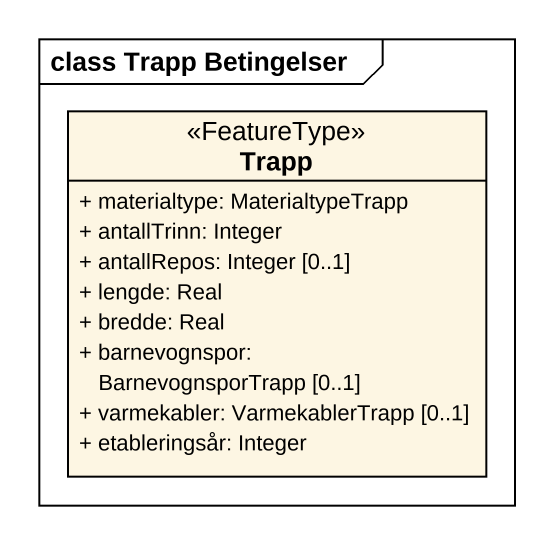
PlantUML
@startuml
mainframe class Trapp Betingelser
hide circle
hide empty members
skinparam classAttributeIconSize 0
class Trapp <<FeatureType>> {
  + materialtype: MaterialtypeTrapp
  + antallTrinn: Integer
  + antallRepos: Integer [0..1]
  + lengde: Real
  + bredde: Real
  + barnevognspor: BarnevognsporTrapp [0..1]
  + varmekabler: VarmekablerTrapp [0..1]
  + etableringsår: Integer
}
@enduml
